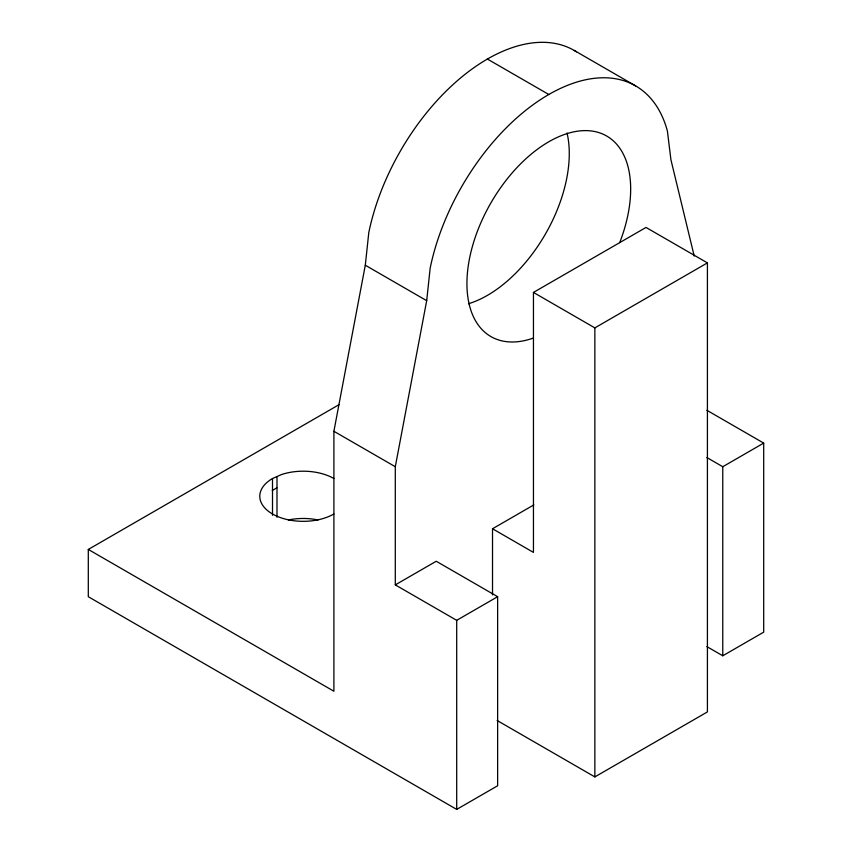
<?xml version="1.0" encoding="UTF-8"?>
<svg xmlns="http://www.w3.org/2000/svg" width="852" height="852" viewBox="0 0 852 852"><rect width="100%" height="100%" fill="white"/><g stroke="black" fill="none" stroke-linecap="round" stroke-linejoin="round"><path stroke-width="1.28" d="M694.22 256.069L670.907 159.686L667.414 131.112A173.67 100.27 -60 0 0 548.805 94.497A173.67 100.27 -60 0 0 430.185 268.082L426.692 300.681L395.296 466.726L395.296 584.887L436.235 561.255L497.632 596.698L497.632 785.768L456.704 809.4L88.299 596.709L88.299 549.444L333.899 691.238L333.899 431.272L365.295 265.228L368.788 232.628A173.67 100.27 -60 0 1 457.162 80.876A173.67 100.27 -60 0 1 576.463 51.802M88.299 549.444L338.958 404.721M492.52 594.866L492.52 528.762L533.448 552.394L533.448 292.428L646.018 227.441L707.416 262.885L707.416 711.91L594.856 776.907L497.121 720.483M272.267 490.486L276.868 487.834M533.448 292.428L594.856 327.882L707.416 262.885M492.52 528.762L533.863 504.885M395.296 584.887L456.704 620.331L497.632 596.698M706.851 457.535L722.773 466.726L763.701 443.093L763.701 632.152L722.773 655.784L706.851 646.593M272.502 515.3L272.502 478.536L281.49 474.553A43.42 25.07 0 0 1 333.899 478.536M574.237 50.449L635.635 85.903M487.397 59.054L548.805 94.497M706.851 410.27L763.701 443.093M365.295 265.228L426.692 300.681M333.899 431.272L395.296 466.726M722.773 466.726L722.773 655.784M594.856 327.882L594.856 776.907M456.704 620.331L456.704 809.4M276.996 476.545L276.996 517.249M333.899 513.99A43.42 25.07 0 0 1 272.502 513.99A43.42 25.07 0 0 1 272.502 478.536M533.395 338.042A115.776 66.839 -60 0 1 470.613 253.438A115.776 66.839 -60 0 1 581.596 130.75A115.776 66.839 -60 0 1 619.702 242.628M288.359 519.976A43.42 25.07 0 0 1 318.041 519.976M567.059 133.04A115.776 66.839 -60 0 1 468.504 303.738"/></g></svg>
